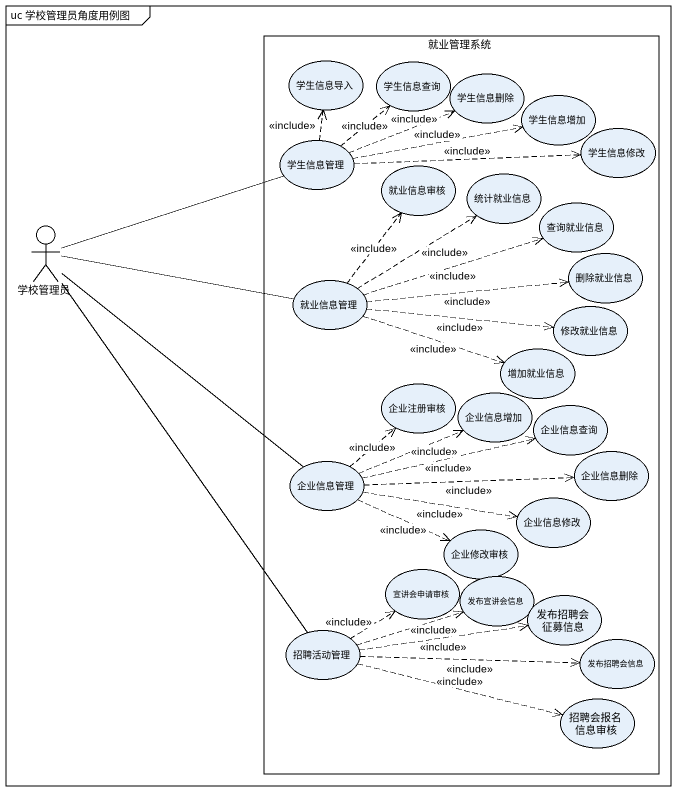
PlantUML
@startuml
mainframe uc 学校管理员角度用例图
rectangle 就业管理系统 {
  usecase 学生信息导入
  usecase 学生信息查询
  usecase 学生信息删除
  usecase 学生信息增加
  usecase 学生信息修改
  usecase 学生信息管理
  usecase 就业信息审核
  usecase 统计就业信息
  usecase 查询就业信息
  usecase 删除就业信息
  usecase 就业信息管理
  usecase 修改就业信息
  usecase 增加就业信息
  usecase 企业注册审核
  usecase 企业信息增加
  usecase 企业信息查询
  usecase 企业信息管理
  usecase 企业信息删除
  usecase 企业修改审核
  usecase 企业信息修改
  usecase 宣讲会申请审核
  usecase 发布宣讲会信息
  usecase 发布招聘会征募信息
  usecase 招聘活动管理
  usecase 发布招聘会信息
  usecase 招聘会报名信息审核
}
actor 学校管理员
学生信息管理 .up.> 学生信息导入 : <<include>>
学生信息管理 .up.> 学生信息查询 : <<include>>
学生信息管理 .right.> 学生信息删除 : <<include>>
学生信息管理 .right.> 学生信息增加 : <<include>>
学生信息管理 .right.> 学生信息修改 : <<include>>
学校管理员 -right- 学生信息管理
学校管理员 -right- 就业信息管理
学校管理员 -- 企业信息管理
学校管理员 -- 招聘活动管理
就业信息管理 .up.> 就业信息审核 : <<include>>
就业信息管理 .up.> 统计就业信息 : <<include>>
就业信息管理 .right.> 查询就业信息 : <<include>>
就业信息管理 .right.> 删除就业信息 : <<include>>
就业信息管理 .right.> 修改就业信息 : <<include>>
就业信息管理 .right.> 增加就业信息 : <<include>>
企业信息管理 .up.> 企业注册审核 : <<include>>
企业信息管理 .right.> 企业信息增加 : <<include>>
企业信息管理 .right.> 企业信息查询 : <<include>>
企业信息管理 .right.> 企业信息删除 : <<include>>
企业信息管理 .right.> 企业修改审核 : <<include>>
企业信息管理 .right.> 企业信息修改 : <<include>>
招聘活动管理 .up.> 宣讲会申请审核 : <<include>>
招聘活动管理 .right.> 发布宣讲会信息 : <<include>>
招聘活动管理 .right.> 发布招聘会征募信息 : <<include>>
招聘活动管理 .right.> 发布招聘会信息 : <<include>>
招聘活动管理 .right.> 招聘会报名信息审核 : <<include>>
@enduml
